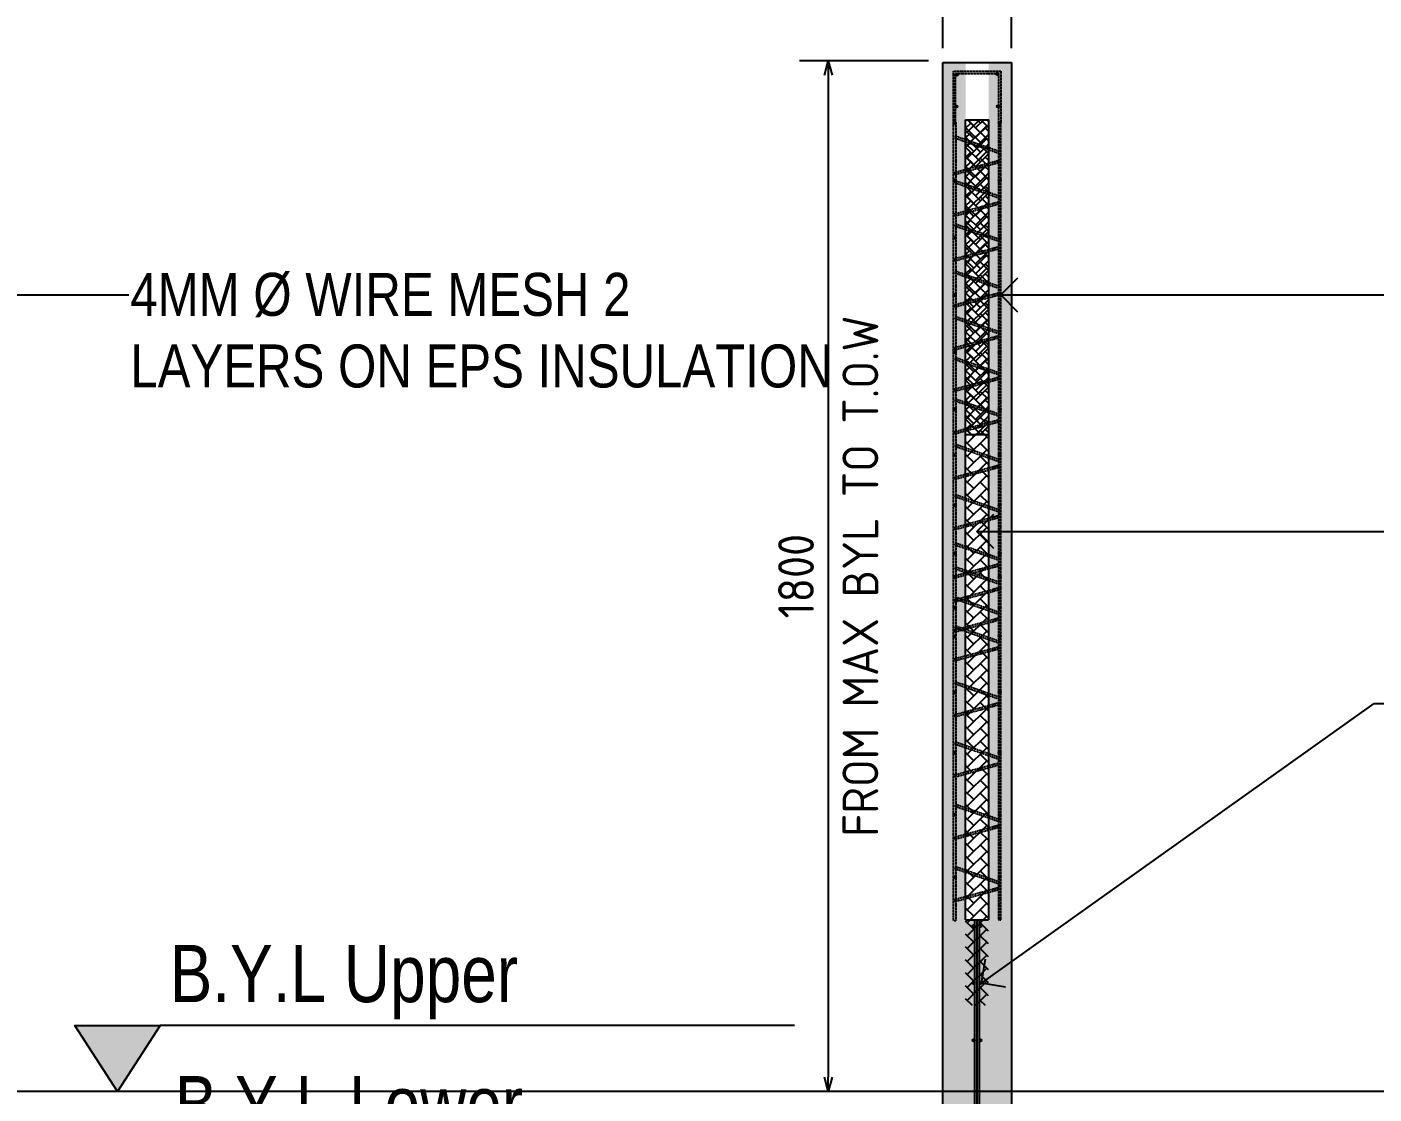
# Model space of a CAD drawing. Header units: centimetres. Extents: x -6122352 to 6876996, y -1694241 to 2592194.
# Drawn here: x 3016427 to 3018780, y -656432 to -654569 of the extents above; entities that cross this region are included whole.
import ezdxf
from ezdxf import colors
from ezdxf.entities.mleader import LeaderData, LeaderLine
from ezdxf.enums import TextEntityAlignment as Align
from ezdxf.math import Vec2, Vec3

# ---------------------------------------------------------------- set-up
doc = ezdxf.new("R2010")
doc.units = ezdxf.units.CM
doc.header["$MEASUREMENT"] = 0
doc.header["$PDMODE"] = 66
doc.header["$PDSIZE"] = 100
doc.linetypes.add('CENTER', pattern=[2, 1.25, -0.25, 0.25, -0.25])
doc.linetypes.add('HIDDEN', pattern=[0.375, 0.25, -0.125])
doc.layers.get('Defpoints').update_dxf_attribs({"color": 255, "linetype": 'CENTER'})
for name, color, linetype in [('00-MI-DIM', 7, 'Continuous'), ('JML-Dimension', 1, 'Continuous'), ('SECTION', 130, 'Continuous')]:
    doc.layers.add(name, color=color, linetype=linetype)
doc.styles.add('JWC BHQ 3.00', font='swissc.ttf', dxfattribs={"height": 3})
doc.styles.add('Schueco-BEMSTIL', font='isocpeur.ttf', dxfattribs={"width": 0.9})
doc.styles.add('txt-Pisa-std', font='arial.ttf', dxfattribs={"width": 0.8})
doc.dimstyles.new('MI- JWC-TXT-2.5 MM', dxfattribs={"dimscale": 1.5, "dimtxt": 2.5, "dimasz": 1, "dimexe": 2, "dimexo": 1, "dimgap": 1, "dimtad": 1, "dimdec": 0, "dimdsep": 46, "dimtxsty": 'Schueco-BEMSTIL', "dimblk": 'OPEN30', "dimcen": 0, "dimdle": 2, "dimclrd": 140, "dimclre": 8, "dimclrt": 40, "dimadec": 0, "dimazin": 2, "dimtfac": 1, "dimtdec": 0, "dimtix": 1, "dimtmove": 2, "dimatfit": 3, "dimldrblk": 'OPEN', "dimfxl": 2, "dimlwd": -1, "dimlwe": -1, "dimarcsym": 0})

# ---------------------------------------------------------------- blocks, each defined once
blk = doc.blocks.new('_Open90')
at = {"color": 0, "linetype": 'ByBlock', "lineweight": -2}
for p, q in [((-0.5, 0.5), (0, 0)), ((0, 0), (-1, 0)), ((0, 0), (-0.5, -0.5))]:
    blk.add_line(p, q, dxfattribs=at)
blk = doc.blocks.new('*U127')
at = {"layer": 'JML-Dimension'}
h = blk.add_hatch(color=10, dxfattribs=at)
h.dxf.hatch_style = 1
h.paths.add_polyline_path([(0, 0), (-1.536, 2.37), (1.536, 2.37)])
blk.add_line((24.329, 2.37), (1.536, 2.37), dxfattribs=at)
blk.add_lwpolyline([(0, 0), (-1.536, 2.37), (1.536, 2.37), (0, 0)], dxfattribs=at)
at = {"color": 5, "style": 'txt-Pisa-std', "width": 0.8}
blk.add_attdef('+0.0', text='', height=2.5, dxfattribs=at).set_placement((1.871, 2.37), align=Align.BOTTOM_LEFT)
blk = doc.blocks.new('*U128')
at = {"layer": 'JML-Dimension'}
h = blk.add_hatch(color=10, dxfattribs=at)
h.dxf.hatch_style = 1
h.paths.add_polyline_path([(0, 0), (-1.536, 2.37), (1.536, 2.37)])
blk.add_line((24.329, 2.37), (1.536, 2.37), dxfattribs=at)
blk.add_lwpolyline([(0, 0), (-1.536, 2.37), (1.536, 2.37), (0, 0)], dxfattribs=at)
at = {"color": 5, "style": 'txt-Pisa-std', "width": 0.8}
blk.add_attdef('+0.0', text='', height=2.5, dxfattribs=at).set_placement((1.871, 2.37), align=Align.BOTTOM_LEFT)
blk = doc.blocks.new('_Open30')
at = {"color": 0, "linetype": 'ByBlock', "lineweight": -2}
for p, q in [((-1, 0.268), (0, 0)), ((0, 0), (-1, -0.268)), ((0, 0), (-1, 0))]:
    blk.add_line(p, q, dxfattribs=at)
blk = doc.blocks.new('*D467')
at = {"layer": '00-MI-DIM', "color": 8, "ltscale": 20}
for p, q in [((3018026.6, -654606.4), (3018026.6, -654467.8)), ((3018146.6, -654606.4), (3018146.6, -654467.8))]:
    blk.add_line(p, q, dxfattribs=at)
at = {"layer": '00-MI-DIM', "color": 140, "ltscale": 20}
for p, q in [((3018001.6, -654517.8), (3017976.6, -654517.8)), ((3018026.6, -654517.8), (3018146.6, -654517.8)), ((3018171.6, -654517.8), (3018196.6, -654517.8))]:
    blk.add_line(p, q, dxfattribs=at)
at = {"layer": 'Defpoints', "color": 0, "ltscale": 20}
for p in [(3018146.6, -654517.8), (3018026.6, -654631.4), (3018146.6, -654631.4)]:
    blk.add_point(p, dxfattribs=at)
at = {"layer": '00-MI-DIM', "color": 140, "ltscale": 20, "xscale": 25, "yscale": 25, "zscale": 25}
blk.add_blockref('_Open30', (3018026.6, -654517.8), dxfattribs=at)
at = {"layer": '00-MI-DIM', "color": 140, "ltscale": 20, "xscale": 25, "yscale": 25, "zscale": 25, "rotation": 180}
blk.add_blockref('_Open30', (3018146.6, -654517.8), dxfattribs=at)
at = {"layer": '00-MI-DIM', "color": 40, "ltscale": 20, "insert": (3018086.6, -654461.5), "char_height": 62.5, "attachment_point": 5, "style": 'Schueco-BEMSTIL'}
blk.add_mtext('120', dxfattribs=at)
blk = doc.blocks.new('_Open')
at = {"color": 0, "linetype": 'ByBlock', "lineweight": -2}
for p, q in [((-1, 0.2), (0, 0)), ((-1, -0.2), (0, 0)), ((0, 0), (-1, 0))]:
    blk.add_line(p, q, dxfattribs=at)
blk = doc.blocks.new('*D407')
at = {"layer": '00-MI-DIM', "color": 8, "ltscale": 20}
for p, q in [((3018001.6, -654628.4), (3017776.6, -654628.4)), ((3018008, -656428), (3017776.6, -656428))]:
    blk.add_line(p, q, dxfattribs=at)
at = {"layer": '00-MI-DIM', "color": 140, "ltscale": 20}
blk.add_line((3017826.6, -654653.4), (3017826.6, -656403), dxfattribs=at)
at = {"layer": 'Defpoints', "color": 0, "ltscale": 20}
for p in [(3018026.6, -654628.4), (3017826.6, -656428), (3018033, -656428)]:
    blk.add_point(p, dxfattribs=at)
at = {"layer": '00-MI-DIM', "color": 140, "ltscale": 20, "xscale": 25, "yscale": 25, "zscale": 25}
for p, rotation in [((3017826.6, -654628.4), 90), ((3017826.6, -656428), 270)]:
    blk.add_blockref('_Open30', p, dxfattribs=dict(at, rotation=rotation))
at = {"layer": '00-MI-DIM', "color": 40, "ltscale": 20, "char_height": 62.5, "attachment_point": 5, "rotation": 90, "style": 'Schueco-BEMSTIL'}
for s, insert in [('FROM MAX BYL TO T.O.W', (3017882.9, -655528.2)), ('1800', (3017770.4, -655528.2))]:
    blk.add_mtext(s, dxfattribs=dict(at, insert=insert))

msp = doc.modelspace()

# ---------------------------------------------------------------- hatches: boundary and pattern name
at = {"ltscale": 20, "transparency": 33554679}
h = msp.add_hatch(dxfattribs=at)
h.set_pattern_fill('AR-CONC', color=0, scale=10, angle=45)
h.set_pattern_definition([(95, (-6574688.19, -3484862.95), (55.1551999, 46.28070788), [7.5, -82.5]), (40, (-6574688.19, -3484862.95), (-62.99921674, 43.37681496), [6, -66]), (145.45144446, (-6574683.595, -3484859.094), (-7.84401643, 89.65752213), [6.3740192, -70.1142112]), (91.1842, (-6574702.33, -3484848.81), (87.1693388, 63.7613776), [11.25, -123.75]), (141.6356355, (-6574695.07, -3484843.5), (-2.7900068, 134.9711668), [9.5610342, -105.171376]), (36.184164, (-6574702.33, -3484848.81), (-2.7900068, 134.9711667), [9, -99.0000001]), (66, (-6574691.727, -3484845.27), (70.6771572, 13.73824765), [7.5, -82.5]), (11, (-6574691.73, -3484845.27), (-34.0708593, 68.48084354), [6, -66]), (116.45144474, (-6574685.84, -3484844.13), (36.6062975, 82.21909056), [6.374019, -70.1142112]), (82.5, (-6574688.191, -3484862.95), (-22.67931853, 24.39898176), [0, -65.2, 0, -67, 0, -66.25]), (52.5, (-6574688.19, -3484862.95), (-9.28729422, 46.49094499), [0, -38.2, 0, -63.7, 0, -25.25]), (12.5, (-6574703.96, -3484878.72), (39.34181673, 36.15207618), [0, -25, 0, -78, 0, -103.5]), (2.5, (-6574711.03, -3484885.79), (34.15899832, 48.31598069), [0, -32.5, 0, -51.8, 0, -73.5])])
h.paths.add_polyline_path([(3018146.58513, -656629.90123), (3018026.58513, -656629.90123), (3018026.58513, -657629.36353), (3018146.58513, -657629.36353), (3018146.58513, -657149.36353)])
h.paths.add_polyline_path([(3018146.58513, -656427.97033), (3018026.58513, -656427.97033), (3018026.58513, -656629.90123), (3018146.58513, -656629.90123)])
h.paths.add_polyline_path([(3018004.87645, -656930.44929), (3018170.62645, -656930.44929), (3018170.62645, -656750.44929), (3018004.87645, -656750.44929)], flags=9)
h.paths.add_polyline_path([(3018146.58513, -654631.36353), (3018026.58513, -654631.36353), (3018026.58513, -656427.97033), (3018146.58513, -656427.97033)])
h.paths.add_polyline_path([(3018106.58513, -654631.36353), (3018066.58513, -654631.36353), (3018066.58513, -656127.97033), (3018106.58513, -656127.97033)])
h = msp.add_hatch(color=12, dxfattribs=at)
h.dxf.hatch_style = 1
h.paths.add_polyline_path([(3018053.11145, -654652.3412, -1), (3018049.11145, -654652.3412, -1)])
h = msp.add_hatch(color=12, dxfattribs=at)
h.dxf.hatch_style = 1
h.paths.add_polyline_path([(3018124.19616, -654651.62889, -1), (3018120.19616, -654651.62889, -1)])
h = msp.add_hatch(color=12, dxfattribs=at)
h.dxf.hatch_style = 1
h.paths.add_polyline_path([(3018052.48475, -654708.14078, -1), (3018048.48475, -654708.14078, -1)])
h = msp.add_hatch(color=12, dxfattribs=at)
h.dxf.hatch_style = 1
h.paths.add_polyline_path([(3018125.26724, -654707.78463, -1), (3018121.26724, -654707.78463, -1)])
h = msp.add_hatch(color=12, dxfattribs=at)
h.dxf.hatch_style = 1
h.paths.add_polyline_path([(3018049.2715, -654737.06731, -1), (3018045.2715, -654737.06731, -1)])
at = {"ltscale": 20, "true_color": 0x5f310c, "transparency": 33554679}
h = msp.add_hatch(dxfattribs=at)
h.set_pattern_fill('AR-HBONE', color=48, scale=4)
h.set_pattern_definition([(45, (-6574688.191, -3485012.95), (0, 22.627416998), [48, -16]), (135, (-6574676.878, -3485001.637), (2e-15, 22.627416998), [48, -16])])
h.paths.add_polyline_path([(3018106.58513, -654731.36353), (3018066.58513, -654731.36353), (3018066.58513, -656277.97033), (3018106.58513, -656277.97033)])
at = {"ltscale": 20}
h = msp.add_hatch(dxfattribs=at)
h.set_pattern_fill('AR-HBONE', color=0, scale=3)
h.set_pattern_definition([(45, (-6593329.957, -3484383.257), (0, 16.970562748), [36, -12]), (135, (-6593321.471, -3484374.772), (1e-15, 16.970562748), [36, -12])])
h.paths.add_polyline_path([(3018106.58513, -654731.36353), (3018066.58513, -654731.36353), (3018066.58513, -655281.36353), (3018106.58513, -655281.36353)])
at = {"ltscale": 20, "transparency": 33554679}
h = msp.add_hatch(color=12, dxfattribs=at)
h.dxf.hatch_style = 1
h.paths.add_polyline_path([(3018123.89876, -654737.06731, 1), (3018127.89876, -654737.06731, 1)])
h = msp.add_hatch(color=12, dxfattribs=at)
h.dxf.hatch_style = 1
h.paths.add_polyline_path([(3018049.2715, -654837.06731, -1), (3018045.2715, -654837.06731, -1)])
h = msp.add_hatch(color=12, dxfattribs=at)
h.dxf.hatch_style = 1
h.paths.add_polyline_path([(3018123.89876, -654837.06731, 1), (3018127.89876, -654837.06731, 1)])
h = msp.add_hatch(color=12, dxfattribs=at)
h.dxf.hatch_style = 1
h.paths.add_polyline_path([(3018049.2715, -654937.06731, -1), (3018045.2715, -654937.06731, -1)])
h = msp.add_hatch(color=12, dxfattribs=at)
h.dxf.hatch_style = 1
h.paths.add_polyline_path([(3018123.89876, -654937.06731, 1), (3018127.89876, -654937.06731, 1)])
h = msp.add_hatch(color=12, dxfattribs=at)
h.dxf.hatch_style = 1
h.paths.add_polyline_path([(3018049.2715, -655037.06731, -1), (3018045.2715, -655037.06731, -1)])
h = msp.add_hatch(color=12, dxfattribs=at)
h.dxf.hatch_style = 1
h.paths.add_polyline_path([(3018123.89876, -655037.06731, 1), (3018127.89876, -655037.06731, 1)])
h = msp.add_hatch(color=12, dxfattribs=at)
h.dxf.hatch_style = 1
h.paths.add_polyline_path([(3018051.2711, -655137.10731, -1), (3018047.2711, -655137.10731, -1)])
h = msp.add_hatch(color=12, dxfattribs=at)
h.dxf.hatch_style = 1
h.paths.add_polyline_path([(3018121.89916, -655137.10731, 1), (3018125.89916, -655137.10731, 1)])
h = msp.add_hatch(color=12, dxfattribs=at)
h.dxf.hatch_style = 1
h.paths.add_polyline_path([(3018049.2715, -655237.06731, -1), (3018045.2715, -655237.06731, -1)])
h = msp.add_hatch(color=12, dxfattribs=at)
h.dxf.hatch_style = 1
h.paths.add_polyline_path([(3018123.89876, -655237.06731, 1), (3018127.89876, -655237.06731, 1)])
h = msp.add_hatch(color=12, dxfattribs=at)
h.dxf.hatch_style = 1
h.paths.add_polyline_path([(3018049.2715, -655316.35496, -1), (3018045.2715, -655316.35496, -1)])
h = msp.add_hatch(color=12, dxfattribs=at)
h.dxf.hatch_style = 1
h.paths.add_polyline_path([(3018123.89876, -655316.35496, 1), (3018127.89876, -655316.35496, 1)])
h = msp.add_hatch(color=12, dxfattribs=at)
h.dxf.hatch_style = 1
h.paths.add_polyline_path([(3018049.2715, -655404.19516, -1), (3018045.2715, -655404.19516, -1)])
h = msp.add_hatch(color=12, dxfattribs=at)
h.dxf.hatch_style = 1
h.paths.add_polyline_path([(3018123.89876, -655404.19516, 1), (3018127.89876, -655404.19516, 1)])
h = msp.add_hatch(color=12, dxfattribs=at)
h.dxf.hatch_style = 1
h.paths.add_polyline_path([(3018049.2715, -655488.53769, -1), (3018045.2715, -655488.53769, -1)])
h = msp.add_hatch(color=12, dxfattribs=at)
h.dxf.hatch_style = 1
h.paths.add_polyline_path([(3018123.89876, -655488.53769, 1), (3018127.89876, -655488.53769, 1)])
h = msp.add_hatch(color=12, dxfattribs=at)
h.dxf.hatch_style = 1
h.paths.add_polyline_path([(3018049.2715, -655530.30317, -1), (3018045.2715, -655530.30317, -1)])
h = msp.add_hatch(color=12, dxfattribs=at)
h.dxf.hatch_style = 1
h.paths.add_polyline_path([(3018123.89876, -655530.30317, 1), (3018127.89876, -655530.30317, 1)])
h = msp.add_hatch(color=12, dxfattribs=at)
h.dxf.hatch_style = 1
h.paths.add_polyline_path([(3018049.2715, -655583.08956, -1), (3018045.2715, -655583.08956, -1)])
h = msp.add_hatch(color=12, dxfattribs=at)
h.dxf.hatch_style = 1
h.paths.add_polyline_path([(3018123.89876, -655583.08956, 1), (3018127.89876, -655583.08956, 1)])
h = msp.add_hatch(color=12, dxfattribs=at)
h.dxf.hatch_style = 1
h.paths.add_polyline_path([(3018049.2715, -655633.37741, -1), (3018045.2715, -655633.37741, -1)])
h = msp.add_hatch(color=12, dxfattribs=at)
h.dxf.hatch_style = 1
h.paths.add_polyline_path([(3018123.89876, -655633.37741, 1), (3018127.89876, -655633.37741, 1)])
h = msp.add_hatch(color=12, dxfattribs=at)
h.dxf.hatch_style = 1
h.paths.add_polyline_path([(3018049.2715, -655731.05275, -1), (3018045.2715, -655731.05275, -1)])
h = msp.add_hatch(color=12, dxfattribs=at)
h.dxf.hatch_style = 1
h.paths.add_polyline_path([(3018123.89876, -655731.05275, 1), (3018127.89876, -655731.05275, 1)])
h = msp.add_hatch(color=12, dxfattribs=at)
h.dxf.hatch_style = 1
h.paths.add_polyline_path([(3018049.2715, -655836.17007, -1), (3018045.2715, -655836.17007, -1)])
h = msp.add_hatch(color=12, dxfattribs=at)
h.dxf.hatch_style = 1
h.paths.add_polyline_path([(3018123.89876, -655836.17007, 1), (3018127.89876, -655836.17007, 1)])
h = msp.add_hatch(color=12, dxfattribs=at)
h.dxf.hatch_style = 1
h.paths.add_polyline_path([(3018049.2715, -655944.8756, -1), (3018045.2715, -655944.8756, -1)])
h = msp.add_hatch(color=12, dxfattribs=at)
h.dxf.hatch_style = 1
h.paths.add_polyline_path([(3018123.89876, -655944.8756, 1), (3018127.89876, -655944.8756, 1)])
h = msp.add_hatch(color=12, dxfattribs=at)
h.dxf.hatch_style = 1
h.paths.add_polyline_path([(3018049.2715, -656053.70185, -1), (3018045.2715, -656053.70185, -1)])
h = msp.add_hatch(color=12, dxfattribs=at)
h.dxf.hatch_style = 1
h.paths.add_polyline_path([(3018123.89876, -656053.70185, 1), (3018127.89876, -656053.70185, 1)])

# ---------------------------------------------------------------- linework, layer by layer
at = {"color": 10, "linetype": 'HIDDEN', "ltscale": 2}
for points in [[(3018045.20202, -654736.08523), (3018045.20202, -654646.75414), (3018128.21678, -654646.75414), (3018128.21678, -654735.62056)], [(3018049.20202, -654736.08523), (3018049.20202, -654650.75414), (3018124.21678, -654650.75414), (3018124.21678, -654735.62056)]]:
    msp.add_lwpolyline(points, dxfattribs=at)
for points in [[(3018045.2715, -654737.06731), (3018049.2715, -654737.06731), (3018049.2715, -656129.77512), (3018045.2715, -656129.77512)], [(3018127.89876, -654737.06731), (3018123.89876, -654737.06731), (3018123.89876, -656128.0972), (3018127.89876, -656128.0972)], [(3018049.93411, -654760.01461), (3018124.56138, -654785.94042), (3018123.23615, -654789.81883), (3018048.60888, -654763.89303)], [(3018047.00637, -654823.34843), (3018123.21101, -654802.51029), (3018124.31224, -654806.45815), (3018048.1076, -654827.29629)], [(3018049.93411, -654838.01272), (3018124.56138, -654863.93853), (3018123.23615, -654867.81694), (3018048.60888, -654841.89113)], [(3018047.00637, -654895.75656), (3018123.21101, -654874.91842), (3018124.31224, -654878.86628), (3018048.1076, -654899.70442)], [(3018049.93411, -654913.51217), (3018124.56138, -654939.43798), (3018123.23615, -654943.31639), (3018048.60888, -654917.39058)], [(3018047.00637, -654973.97169), (3018123.21101, -654953.13355), (3018124.31224, -654957.08141), (3018048.1076, -654977.91955)], [(3018049.93411, -654995.78136), (3018124.56138, -655021.70717), (3018123.23615, -655025.58558), (3018048.60888, -654999.65977)], [(3018047.00637, -655054.58532), (3018123.21101, -655033.74718), (3018124.31224, -655037.69504), (3018048.1076, -655058.53318)], [(3018049.93411, -655074.9008), (3018124.56138, -655100.82661), (3018123.23615, -655104.70502), (3018048.60888, -655078.77921)], [(3018047.00637, -655129.28342), (3018123.21101, -655108.44528), (3018124.31224, -655112.39313), (3018048.1076, -655133.23128)], [(3018049.93411, -655146.63557), (3018124.56138, -655172.56138), (3018123.23615, -655176.43979), (3018048.60888, -655150.51398)], [(3018047.00637, -655201.58859), (3018123.21101, -655180.75045), (3018124.31224, -655184.69831), (3018048.1076, -655205.53645)], [(3018049.93411, -655218.77658), (3018124.56138, -655244.70239), (3018123.23615, -655248.5808), (3018048.60888, -655222.65499)], [(3018047.00637, -655276.13088), (3018123.21101, -655255.29273), (3018124.31224, -655259.24059), (3018048.1076, -655280.07874)], [(3018049.93411, -655298.06423), (3018124.56138, -655323.99004), (3018123.23615, -655327.86845), (3018048.60888, -655301.94264)], [(3018047.00637, -655355.41853), (3018123.21101, -655334.58038), (3018124.31224, -655338.52824), (3018048.1076, -655359.36639)], [(3018049.93411, -655385.90443), (3018124.56138, -655411.83024), (3018123.23615, -655415.70865), (3018048.60888, -655389.78285)], [(3018047.00637, -655443.25873), (3018123.21101, -655422.42059), (3018124.31224, -655426.36845), (3018048.1076, -655447.20659)], [(3018049.93411, -655470.24696), (3018124.56138, -655496.17277), (3018123.23615, -655500.05118), (3018048.60888, -655474.12537)], [(3018047.00637, -655527.60126), (3018123.21101, -655506.76311), (3018124.31224, -655510.71097), (3018048.1076, -655531.54912)], [(3018049.93411, -655512.01244), (3018124.56138, -655537.93825), (3018123.23615, -655541.81666), (3018048.60888, -655515.89085)], [(3018047.00637, -655569.36674), (3018123.21101, -655548.52859), (3018124.31224, -655552.47645), (3018048.1076, -655573.31459)], [(3018049.93411, -655564.79884), (3018124.56138, -655590.72464), (3018123.23615, -655594.60305), (3018048.60888, -655568.67725)], [(3018047.00637, -655622.15313), (3018123.21101, -655601.31499), (3018124.31224, -655605.26285), (3018048.1076, -655626.10099)], [(3018049.93411, -655615.08669), (3018124.56138, -655641.0125), (3018123.23615, -655644.89091), (3018048.60888, -655618.9651)], [(3018047.00637, -655672.44098), (3018123.21101, -655651.60284), (3018124.31224, -655655.5507), (3018048.1076, -655676.38884)], [(3018049.93411, -655712.76202), (3018124.56138, -655738.68783), (3018123.23615, -655742.56624), (3018048.60888, -655716.64043)], [(3018047.00637, -655770.11632), (3018123.21101, -655749.27818), (3018124.31224, -655753.22604), (3018048.1076, -655774.06418)], [(3018049.93411, -655817.87935), (3018124.56138, -655843.80515), (3018123.23615, -655847.68357), (3018048.60888, -655821.75776)], [(3018047.00637, -655875.23364), (3018123.21101, -655854.3955), (3018124.31224, -655858.34336), (3018048.1076, -655879.1815)], [(3018049.93411, -655926.58488), (3018124.56138, -655952.51069), (3018123.23615, -655956.3891), (3018048.60888, -655930.46329)], [(3018047.00637, -655983.93917), (3018123.21101, -655963.10103), (3018124.31224, -655967.04889), (3018048.1076, -655987.88703)], [(3018049.93411, -656035.41112), (3018124.56138, -656061.33693), (3018123.23615, -656065.21534), (3018048.60888, -656039.28954)], [(3018047.00637, -656092.76542), (3018123.21101, -656071.92728), (3018124.31224, -656075.87514), (3018048.1076, -656096.71328)]]:
    msp.add_lwpolyline(points, close=True, dxfattribs=at)
at = {"color": 94, "ltscale": 20}
msp.add_lwpolyline([(3018066.58513, -656127.97033), (3018106.58513, -656127.97033)], dxfattribs=at)
at = {"color": 10, "ltscale": 20}
for points in [[(3018082.58513, -657177.97033), (3018082.58513, -656127.97033)], [(3018082.58513, -657379.36353), (3018082.58513, -656127.97033)], [(3018086.58513, -657177.97033), (3018086.58513, -656127.97033)], [(3018086.58513, -657355.17796), (3018086.58513, -656127.97033)], [(3018090.58513, -657379.36353), (3018090.58513, -656127.97033)]]:
    msp.add_lwpolyline(points, dxfattribs=at)
at = {"color": 94, "ltscale": 20}
for centre in [(3018051.11145, -654652.3412), (3018122.19616, -654651.62889), (3018050.48475, -654708.14078), (3018123.26724, -654707.78463), (3018047.2715, -654737.06731), (3018125.89876, -654737.06731), (3018047.2715, -654837.06731), (3018125.89876, -654837.06731), (3018047.2715, -654937.06731), (3018125.89876, -654937.06731), (3018047.2715, -655037.06731), (3018125.89876, -655037.06731), (3018047.2715, -655137.06731), (3018125.89876, -655137.06731), (3018047.2715, -655237.06731), (3018125.89876, -655237.06731), (3018047.2715, -655316.35496), (3018125.89876, -655316.35496), (3018047.2715, -655404.19516), (3018125.89876, -655404.19516), (3018047.2715, -655488.53769), (3018125.89876, -655488.53769), (3018047.2715, -655530.30317), (3018125.89876, -655530.30317), (3018047.2715, -655583.08956), (3018125.89876, -655583.08956), (3018047.2715, -655633.37741), (3018125.89876, -655633.37741), (3018047.2715, -655731.05275), (3018125.89876, -655731.05275), (3018047.2715, -655836.17007), (3018125.89876, -655836.17007), (3018047.2715, -655944.8756), (3018125.89876, -655944.8756), (3018047.2715, -656053.70185), (3018125.89876, -656053.70185)]:
    msp.add_circle(centre, 2, dxfattribs=at)
at = {"color": 10, "ltscale": 20}
for centre in [(3018080.58513, -656138.81213), (3018092.58513, -656138.81213), (3018080.58513, -656238.81213), (3018092.58513, -656238.81213), (3018080.58513, -656338.81213), (3018092.58513, -656338.81213)]:
    msp.add_circle(centre, 2, dxfattribs=at)
at = {"layer": 'SECTION', "color": 0}
for p, q in [((3018026.58513, -654631.36353), (3018146.58513, -654631.36353)), ((3018026.58513, -657379.36353), (3018026.58513, -654631.36353)), ((3018146.58513, -654631.36353), (3018146.58513, -657379.36353)), ((3018066.58513, -654731.36353), (3018106.58513, -654731.36353)), ((3018066.58513, -656127.97033), (3018066.58513, -654731.36353)), ((3018106.58513, -654731.36353), (3018106.58513, -656127.97033))]:
    msp.add_line(p, q, dxfattribs=at)
at = {"layer": 'SECTION', "color": 0, "ltscale": 20}
msp.add_lwpolyline([(3018066.58513, -654731.36353), (3018106.58513, -654731.36353), (3018106.58513, -655281.36353), (3018066.58513, -655281.36353)], close=True, dxfattribs=at)
at = {"layer": 'SECTION', "color": 0, "linetype": 'HIDDEN', "ltscale": 3}
msp.add_lwpolyline([(3024344.42919, -656427.97033), (3009628.94185, -656427.97033)], dxfattribs=at)

# ---------------------------------------------------------------- block references
at = {"layer": 'SECTION', "color": 6}
ref = msp.add_blockref('*U127', (3016585.37149, -656427.97033), dxfattribs=dict(at, xscale=48.60939267054728, yscale=48.60939267054728, zscale=48.60939267054728))
ref.add_attrib('+0.0', 'B.Y.L Upper', (3016676.29967, -656271.96401), dxfattribs={"layer": 'JML-Dimension', "color": 5, "height": 100, "style": 'txt-Pisa-std', "width": 0.8})
ref = msp.add_blockref('*U128', (3016594.2177, -656629.90123), dxfattribs=dict(at, xscale=48.60939267054728, yscale=48.60939267054728, zscale=48.60939267054728))
ref.add_attrib('+0.0', 'B.Y.L Lower', dxfattribs={"layer": 'JML-Dimension', "color": 5, "height": 100, "style": 'txt-Pisa-std', "width": 0.8}).set_placement((3016685.14588, -656400.86127), align=Align.TOP_LEFT)

# ---------------------------------------------------------------- dimensions: what is measured, and where the dimension line sits
at = {"layer": '00-MI-DIM', "ltscale": 20}
dim = msp.add_linear_dim(base=(3018146.58513, -654517.75614), p1=(3018026.58513, -654631.36353), p2=(3018146.58513, -654631.36353), dimstyle='MI- JWC-TXT-2.5 MM', dxfattribs=at)
dim.commit()
dim.dimension.update_dxf_attribs({"geometry": '*D467', "text_midpoint": (3018086.58513, -654461.50614)})
at = {"layer": '00-MI-DIM', "color": 10, "ltscale": 20}
dim = msp.add_linear_dim(base=(3017826.63515, -656427.97033), p1=(3018026.58513, -654628.36353), p2=(3018033.01857, -656427.97033), angle=90, text='<>\\XFROM MAX BYL TO T.O.W', dimstyle='MI- JWC-TXT-2.5 MM', dxfattribs=at)
dim.commit()
dim.dimension.update_dxf_attribs({"geometry": '*D407', "text_midpoint": (3017826.63515, -655528.16693)})

# ---------------------------------------------------------------- leaders
at = {"color": 0, "ltscale": 20}
ml = msp.add_multileader_mtext('Standard', dxfattribs=at)
ml.set_content('4MM %%C WIRE MESH 2 \\PLAYERS ON EPS INSULATION', style='JWC BHQ 3.00')
ml.set_leader_properties()
ml.set_arrow_properties(name='OPEN90')
ml.build(insert=Vec2(0, 0))
ml.multileader.update_dxf_attribs({"text_right_attachment_type": 6, "dogleg_length": 15.44115, "arrow_head_size": 60, "scale": 30})
ctx = ml.context
ctx.base_point, ctx.scale, ctx.char_height, ctx.arrow_head_size, ctx.landing_gap_size, ctx.plane_origin = Vec3(3016604.98019, -655037.06731), 30, 75, 60, 2.7, Vec3(3015489.53392, -654887.06731)
ctx.right_attachment = 6
notes = []
notes.append((ctx, [(0, (1, 1, 0), (3016141.74571, -655037.06731), (1, 0), 463.23448, [(0, [(3015489.53392, -655037.06731)], 0, [])])]))
ctx.mtext.insert, ctx.mtext.flow_direction = Vec3(3016607.68019, -654998.66633), 5
ml = msp.add_multileader_mtext('Standard', dxfattribs=at)
ml.set_content('4MM %%C WIRE MESH 2 \\PLAYERS ON EPS INSULATION', style='JWC BHQ 3.00')
ml.set_leader_properties()
ml.set_arrow_properties(name='OPEN90')
ml.build(insert=Vec2(0, 0))
ml.multileader.update_dxf_attribs({"text_right_attachment_type": 6, "dogleg_length": 15.44115, "arrow_head_size": 60, "scale": 30})
ctx = ml.context
ctx.base_point, ctx.scale, ctx.char_height, ctx.arrow_head_size, ctx.landing_gap_size, ctx.plane_origin = Vec3(3019243.34503, -655037.06731), 30, 75, 60, 2.7, Vec3(3018127.89876, -654887.06731)
ctx.right_attachment = 6
notes.append((ctx, [(0, (1, 1, 0), (3018780.11055, -655037.06731), (1, 0), 463.23448, [(0, [(3018127.89876, -655037.06731)], 0, [])])]))
ctx.mtext.insert, ctx.mtext.flow_direction = Vec3(3019246.04503, -654998.66633), 5
ml = msp.add_multileader_mtext('Standard', dxfattribs=at)
ml.set_content('40MM THK EPS INSULATION', style='JWC BHQ 3.00')
ml.set_leader_properties()
ml.set_arrow_properties(name='OPEN90')
ml.build(insert=Vec2(0, 0))
ml.multileader.update_dxf_attribs({"text_right_attachment_type": 6, "dogleg_length": 15.44115, "arrow_head_size": 60, "scale": 30})
ctx = ml.context
ctx.base_point, ctx.scale, ctx.char_height, ctx.arrow_head_size, ctx.landing_gap_size, ctx.plane_origin = Vec3(3019243.34503, -655450.13118), 30, 75, 60, 2.7, Vec3(3018127.89876, -655300.13118)
ctx.right_attachment = 6
notes.append((ctx, [(0, (1, 1, 0), (3018780.11055, -655450.13118), (1, 0), 463.23448, [(0, [(3018086.07851, -655450.13118)], 0, [])])]))
ctx.mtext.insert, ctx.mtext.flow_direction = Vec3(3019246.04503, -655411.73021), 5
ml = msp.add_multileader_mtext('Standard', dxfattribs=at)
ml.set_content('4mm GI MESH PLACED CENTERED\\P2 LAYERS WITH 50MM COVER', style='JWC BHQ 3.00')
ml.set_leader_properties()
ml.set_arrow_properties(name='OPEN90')
ml.build(insert=Vec2(0, 0))
ml.multileader.update_dxf_attribs({"text_right_attachment_type": 6, "dogleg_length": 15.44115, "arrow_head_size": 60, "scale": 30})
ctx = ml.context
ctx.base_point, ctx.scale, ctx.char_height, ctx.arrow_head_size, ctx.landing_gap_size, ctx.plane_origin = Vec3(3019243.34503, -655750.33314), 30, 75, 60, 2.7, Vec3(3018127.89876, -656055.4782)
ctx.right_attachment = 6
notes.append((ctx, [(0, (1, 1, 0), (3018780.11055, -655750.33314), (1, 0), 463.23448, [(0, [(3018094.58513, -656238.81213)], 0, [])])]))
ctx.mtext.insert, ctx.mtext.flow_direction = Vec3(3019246.04503, -655711.93217), 5
for ctx, leaders in notes:
    for number, flags, end, landing, length, lines in leaders:
        leader = LeaderData()
        leader.index, (leader.has_last_leader_line, leader.has_dogleg_vector, leader.attachment_direction) = number, flags
        leader.last_leader_point, leader.dogleg_vector, leader.dogleg_length = Vec3(end), Vec3(landing), length
        for number, points, colour, breaks in lines:
            line = LeaderLine()
            line.index, line.vertices, line.color, line.breaks = number, Vec3.list(points), colors.encode_raw_color(colour), breaks
            leader.lines.append(line)
        ctx.leaders.append(leader)

doc.saveas('drawing.dxf')
